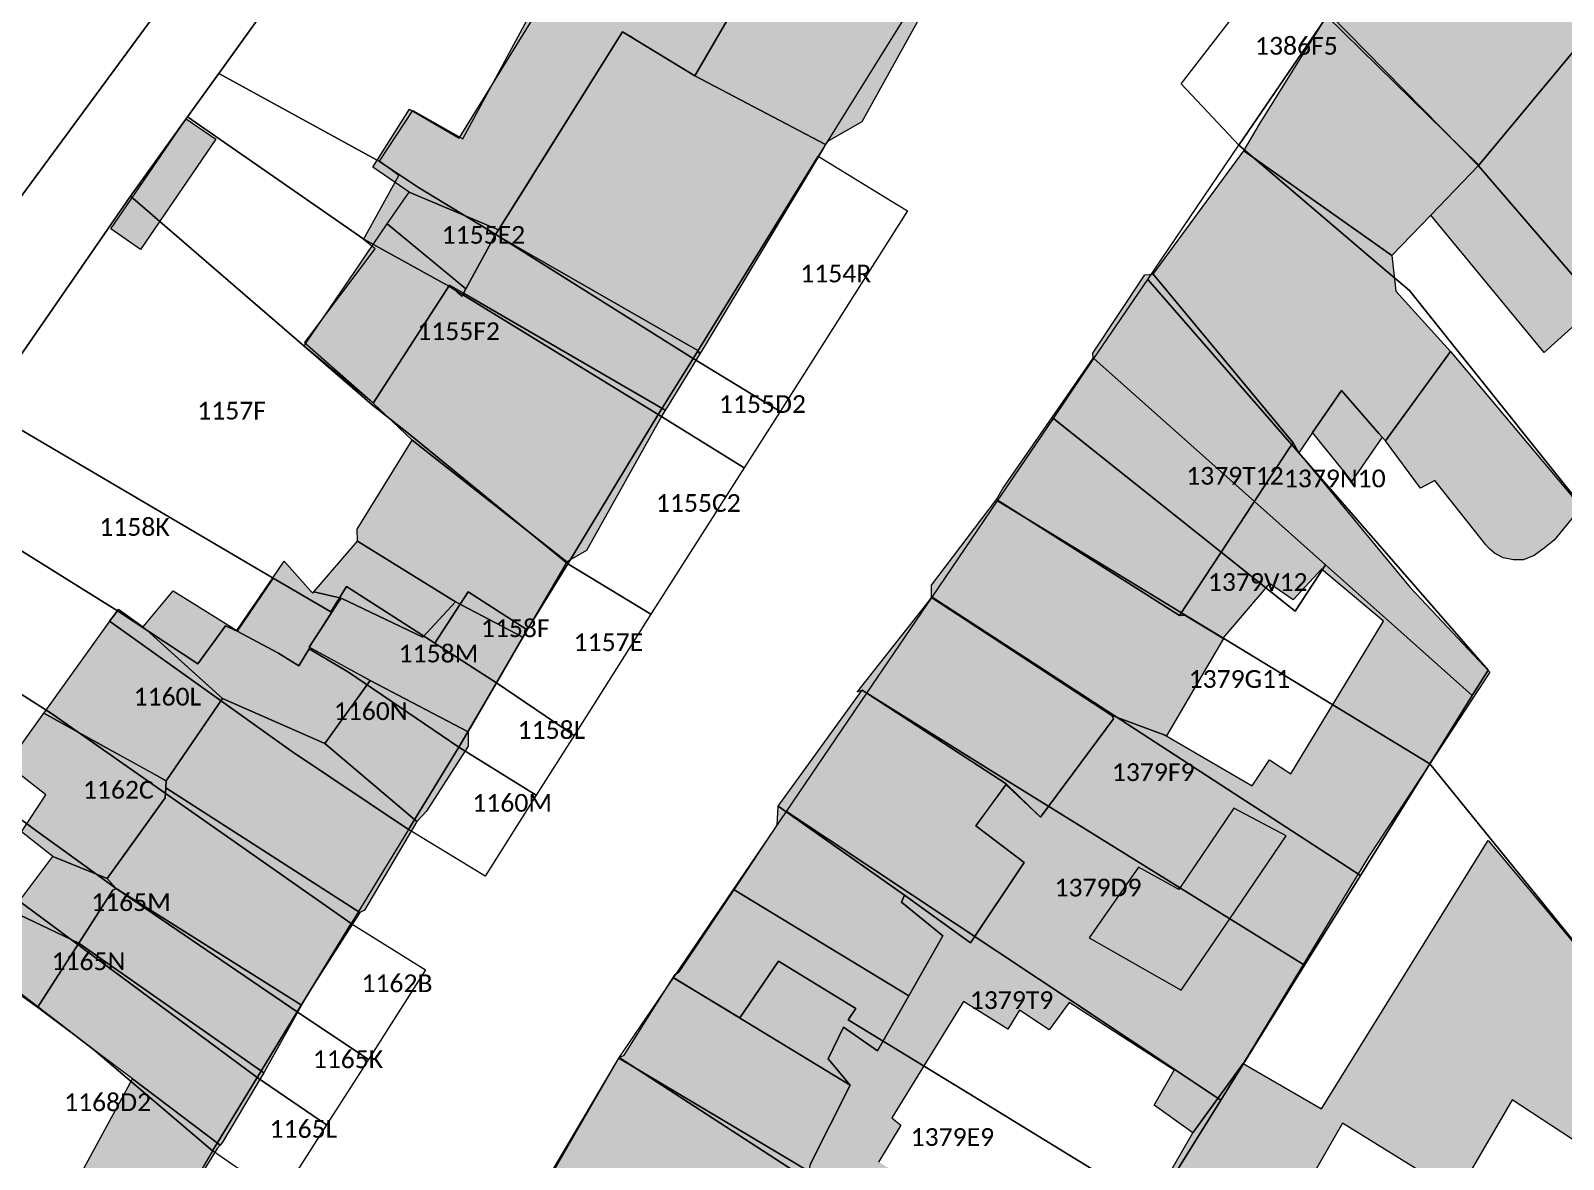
# Model space of a CAD drawing. Header units: metres. Extents: x 113120 to 240396, y 120329 to 242116.
# Drawn here: x 119620.7 to 119689.8, y 121799.9 to 121850.8 of the extents above; entities that cross this region are included whole.
import ezdxf

# ---------------------------------------------------------------- set-up
doc = ezdxf.new("R2010")
doc.units = ezdxf.units.M
doc.header["$LTSCALE"] = 3
for name, color, linetype, lineweight in [('Bpn_CaPa', 78, 'Continuous', 0), ('Bpn_ReBu', 4, 'Continuous', 0), ('Bpt_CaNu', 7, 'Continuous', 0), ('Hachure bâtiment', 11, 'Continuous', 0)]:
    doc.layers.add(name, color=color, linetype=linetype, lineweight=lineweight)
doc.styles.add('Legend', font='')
doc.styles.get('Legend').set_extended_font_data('Calibri')

msp = doc.modelspace()

# ---------------------------------------------------------------- hatches: boundary and pattern name
at = {"layer": 'Hachure bâtiment'}
h = msp.add_hatch(color=256, dxfattribs=at)
h.dxf.hatch_style = 1
h.paths.add_polyline_path([(119655.38, 121856.999), (119655.217, 121856.794), (119655.205, 121856.801), (119653.461, 121857.787), (119652.934, 121858.085), (119650.646, 121859.172), (119649.03, 121860.004), (119648.737, 121860.155), (119648.249, 121860.406), (119648.584, 121861.365), (119650.802, 121864.6), (119650.809, 121864.609), (119651.389, 121865.455), (119651.564, 121865.339), (119651.746, 121865.218), (119652.121, 121864.969), (119653.842, 121867.417), (119652.925, 121867.926), (119650.978, 121869.009), (119651.707, 121870.317), (119653.744, 121869.242), (119654.736, 121868.719), (119654.754, 121868.715), (119655.918, 121868.485), (119659.423, 121867.791), (119658.448, 121866.155), (119657.866, 121865.179), (119657.313, 121864.251), (119656.148, 121862.295), (119656.146, 121862.292), (119656.162, 121862.285), (119658.26, 121861.379), (119658.435, 121860.848), (119658.397, 121860.801), (119656.108, 121857.916)], flags=16)
h.paths.add_polyline_path([(119649.279, 121855.232), (119648.208, 121855.761), (119648.311, 121855.904), (119650.646, 121859.172), (119651.254, 121858.883), (119652.18, 121858.443), (119652.934, 121858.085), (119650.516, 121854.621), (119650.392, 121854.444), (119653.138, 121853.095), (119652.84, 121852.581), (119651.934, 121851.02), (119650.624, 121848.763), (119647.942, 121850.396), (119647.678, 121850.556), (119647.536, 121850.643), (119647.365, 121850.747), (119646.531, 121849.414), (119643.596, 121844.72), (119643.532, 121844.618), (119643.179, 121844.054), (119641.772, 121841.804), (119641.614, 121841.871), (119639.055, 121842.953), (119638.334, 121843.258), (119637.731, 121843.514), (119636.862, 121844.107), (119636.094, 121844.632), (119637.756, 121847.258), (119638.555, 121846.786), (119639.991, 121845.938), (119643.324, 121851.328), (119641.946, 121852.151), (119642.811, 121853.52), (119644.114, 121855.582), (119645.467, 121854.792), (119646.913, 121853.949), (119648.185, 121853.207), (119649.176, 121855.041)], flags=16)
h.paths.add_polyline_path([(119657.984, 121876.213), (119662.822, 121873.492), (119658.448, 121866.155), (119656.146, 121862.292), (119658.26, 121861.379), (119658.435, 121860.848), (119655.38, 121856.999), (119655.217, 121856.794), (119652.934, 121858.085), (119650.392, 121854.444), (119653.138, 121853.095), (119650.624, 121848.763), (119647.365, 121850.747), (119641.772, 121841.804), (119641.631, 121841.598), (119640.301, 121839.147), (119640.193, 121838.949), (119640.111, 121838.798), (119639.552, 121839.314), (119636.107, 121833.986), (119633.02, 121836.718), (119636.203, 121840.951), (119635.67, 121841.368), (119637.27, 121844.268), (119636.403, 121844.901), (119637.903, 121847.201), (119640.153, 121845.918), (119643.153, 121851.451), (119642.353, 121852.001), (119644.72, 121855.451), (119648.203, 121853.018), (119649.47, 121854.951), (119648.453, 121855.718), (119650.57, 121859.068), (119648.42, 121860.218), (119648.549, 121860.437), (119651.353, 121865.201), (119652.42, 121864.601), (119653.77, 121867.051), (119651.27, 121868.701), (119651.87, 121869.868), (119652.201, 121869.666), (119654.57, 121868.218), (119657.87, 121873.651), (119656.453, 121874.668), (119657.704, 121876.371)])
h = msp.add_hatch(color=256, dxfattribs=at)
h.dxf.hatch_style = 1
h.paths.add_polyline_path([(119655.38, 121856.999), (119655.217, 121856.794), (119655.205, 121856.801), (119653.461, 121857.787), (119652.934, 121858.085), (119650.646, 121859.172), (119649.03, 121860.004), (119648.737, 121860.155), (119648.249, 121860.406), (119648.584, 121861.365), (119650.802, 121864.6), (119650.809, 121864.609), (119651.389, 121865.455), (119651.564, 121865.339), (119651.746, 121865.218), (119652.121, 121864.969), (119653.842, 121867.417), (119652.925, 121867.926), (119650.978, 121869.009), (119651.707, 121870.317), (119653.744, 121869.242), (119654.736, 121868.719), (119654.754, 121868.715), (119655.918, 121868.485), (119659.423, 121867.791), (119658.448, 121866.155), (119657.866, 121865.179), (119657.313, 121864.251), (119656.148, 121862.295), (119656.146, 121862.292), (119656.162, 121862.285), (119658.26, 121861.379), (119658.435, 121860.848), (119658.397, 121860.801), (119656.108, 121857.916)], flags=16)
h.paths.add_polyline_path([(119655.217, 121856.794), (119655.38, 121856.999), (119661.53, 121852.768), (119661.421, 121852.571), (119658.168, 121846.688), (119656.619, 121845.794), (119656.522, 121845.662), (119650.624, 121848.763), (119653.138, 121853.095), (119650.392, 121854.444), (119652.934, 121858.085)], flags=17)
h.paths.add_polyline_path([(119649.279, 121855.232), (119648.208, 121855.761), (119648.311, 121855.904), (119650.646, 121859.172), (119651.254, 121858.883), (119652.18, 121858.443), (119652.934, 121858.085), (119650.516, 121854.621), (119650.392, 121854.444), (119653.138, 121853.095), (119652.84, 121852.581), (119651.934, 121851.02), (119650.624, 121848.763), (119647.942, 121850.396), (119647.678, 121850.556), (119647.536, 121850.643), (119647.365, 121850.747), (119646.531, 121849.414), (119643.596, 121844.72), (119643.532, 121844.618), (119643.179, 121844.054), (119641.772, 121841.804), (119641.614, 121841.871), (119639.055, 121842.953), (119638.334, 121843.258), (119637.731, 121843.514), (119636.862, 121844.107), (119636.094, 121844.632), (119637.756, 121847.258), (119638.555, 121846.786), (119639.991, 121845.938), (119643.324, 121851.328), (119641.946, 121852.151), (119642.811, 121853.52), (119644.114, 121855.582), (119645.467, 121854.792), (119646.913, 121853.949), (119648.185, 121853.207), (119649.176, 121855.041)], flags=16)
h = msp.add_hatch(color=256, dxfattribs=at)
h.dxf.hatch_style = 1
h.paths.add_polyline_path([(119641.413, 121864.258), (119645.63, 121862.332), (119643.397, 121857.439), (119639.18, 121859.365)], flags=17)
h.paths.add_polyline_path([(119649.279, 121855.232), (119648.208, 121855.761), (119648.311, 121855.904), (119650.646, 121859.172), (119651.254, 121858.883), (119652.18, 121858.443), (119652.934, 121858.085), (119650.516, 121854.621), (119650.392, 121854.444), (119653.138, 121853.095), (119652.84, 121852.581), (119651.934, 121851.02), (119650.624, 121848.763), (119647.942, 121850.396), (119647.678, 121850.556), (119647.536, 121850.643), (119647.365, 121850.747), (119646.531, 121849.414), (119643.596, 121844.72), (119643.532, 121844.618), (119643.179, 121844.054), (119641.772, 121841.804), (119641.614, 121841.871), (119639.055, 121842.953), (119638.334, 121843.258), (119637.731, 121843.514), (119636.862, 121844.107), (119636.094, 121844.632), (119637.756, 121847.258), (119638.555, 121846.786), (119639.991, 121845.938), (119643.324, 121851.328), (119641.946, 121852.151), (119642.811, 121853.52), (119644.114, 121855.582), (119645.467, 121854.792), (119646.913, 121853.949), (119648.185, 121853.207), (119649.176, 121855.041)], flags=16)
h = msp.add_hatch(color=256, dxfattribs=at)
h.dxf.hatch_style = 1
h.paths.add_polyline_path([(119711.953, 121861.018), (119710.02, 121859.468), (119717.27, 121850.851), (119712.014, 121846.815), (119708.003, 121851.818), (119706.703, 121850.451), (119701.053, 121856.618), (119699.67, 121854.851), (119704.553, 121848.701), (119704.383, 121848.555), (119698.647, 121843.639), (119694.67, 121848.068), (119690.903, 121843.618), (119692.82, 121841.418), (119690.87, 121839.651), (119691.563, 121838.632), (119688.953, 121836.268), (119683.838, 121842.476), (119686.001, 121844.722), (119692.018, 121851.965), (119692.069, 121852.432), (119696.827, 121857.613), (119697.015, 121857.817), (119700.197, 121862.006), (119700.392, 121862.262), (119701.218, 121863.079), (119703.32, 121860.751), (119701.57, 121859.368), (119704.62, 121855.618), (119708.803, 121858.568), (119707.17, 121860.601), (119710.203, 121863.118)])
h = msp.add_hatch(color=256, dxfattribs=at)
h.dxf.hatch_style = 1
h.paths.add_polyline_path([(119649.279, 121855.232), (119648.208, 121855.761), (119648.311, 121855.904), (119650.646, 121859.172), (119651.254, 121858.883), (119652.18, 121858.443), (119652.934, 121858.085), (119650.516, 121854.621), (119650.392, 121854.444), (119653.138, 121853.095), (119652.84, 121852.581), (119651.934, 121851.02), (119650.624, 121848.763), (119647.942, 121850.396), (119647.678, 121850.556), (119647.536, 121850.643), (119647.365, 121850.747), (119646.531, 121849.414), (119643.596, 121844.72), (119643.532, 121844.618), (119643.179, 121844.054), (119641.772, 121841.804), (119641.614, 121841.871), (119639.055, 121842.953), (119638.334, 121843.258), (119637.731, 121843.514), (119636.862, 121844.107), (119636.094, 121844.632), (119637.756, 121847.258), (119638.555, 121846.786), (119639.991, 121845.938), (119643.324, 121851.328), (119641.946, 121852.151), (119642.811, 121853.52), (119644.114, 121855.582), (119645.467, 121854.792), (119646.913, 121853.949), (119648.185, 121853.207), (119649.176, 121855.041)], flags=16)
h.paths.add_polyline_path([(119639.742, 121839.608), (119640.301, 121839.147), (119640.193, 121838.949), (119639.552, 121839.314), (119638.805, 121838.159), (119637.441, 121836.049), (119636.107, 121833.986), (119632.994, 121836.563), (119633.153, 121836.796), (119635.486, 121840.22), (119636.749, 121842.074)])
h = msp.add_hatch(color=256, dxfattribs=at)
h.dxf.hatch_style = 1
h.paths.add_polyline_path([(119649.279, 121855.232), (119648.208, 121855.761), (119648.311, 121855.904), (119650.646, 121859.172), (119651.254, 121858.883), (119652.18, 121858.443), (119652.934, 121858.085), (119650.516, 121854.621), (119650.392, 121854.444), (119653.138, 121853.095), (119652.84, 121852.581), (119651.934, 121851.02), (119650.624, 121848.763), (119647.942, 121850.396), (119647.678, 121850.556), (119647.536, 121850.643), (119647.365, 121850.747), (119646.531, 121849.414), (119643.596, 121844.72), (119643.532, 121844.618), (119643.179, 121844.054), (119641.772, 121841.804), (119641.614, 121841.871), (119639.055, 121842.953), (119638.334, 121843.258), (119637.731, 121843.514), (119636.862, 121844.107), (119636.094, 121844.632), (119637.756, 121847.258), (119638.555, 121846.786), (119639.991, 121845.938), (119643.324, 121851.328), (119641.946, 121852.151), (119642.811, 121853.52), (119644.114, 121855.582), (119645.467, 121854.792), (119646.913, 121853.949), (119648.185, 121853.207), (119649.176, 121855.041)], flags=16)
h.paths.add_polyline_path([(119650.624, 121848.763), (119656.522, 121845.662), (119656.426, 121845.501), (119651.006, 121836.451), (119650.852, 121836.215), (119650.76, 121836.372), (119641.631, 121841.598), (119641.772, 121841.804), (119647.365, 121850.747)], flags=17)
h = msp.add_hatch(color=256, dxfattribs=at)
h.dxf.hatch_style = 1
h.paths.add_polyline_path([(119649.279, 121855.232), (119648.208, 121855.761), (119648.311, 121855.904), (119650.646, 121859.172), (119651.254, 121858.883), (119652.18, 121858.443), (119652.934, 121858.085), (119650.516, 121854.621), (119650.392, 121854.444), (119653.138, 121853.095), (119652.84, 121852.581), (119651.934, 121851.02), (119650.624, 121848.763), (119647.942, 121850.396), (119647.678, 121850.556), (119647.536, 121850.643), (119647.365, 121850.747), (119646.531, 121849.414), (119643.596, 121844.72), (119643.532, 121844.618), (119643.179, 121844.054), (119641.772, 121841.804), (119641.614, 121841.871), (119639.055, 121842.953), (119638.334, 121843.258), (119637.731, 121843.514), (119636.862, 121844.107), (119636.094, 121844.632), (119637.756, 121847.258), (119638.555, 121846.786), (119639.991, 121845.938), (119643.324, 121851.328), (119641.946, 121852.151), (119642.811, 121853.52), (119644.114, 121855.582), (119645.467, 121854.792), (119646.913, 121853.949), (119648.185, 121853.207), (119649.176, 121855.041)], flags=16)
h.paths.add_polyline_path([(119641.772, 121841.804), (119641.631, 121841.598), (119640.301, 121839.147), (119636.75, 121842.074), (119637.731, 121843.514)], flags=17)
h = msp.add_hatch(color=256, dxfattribs=at)
h.dxf.hatch_style = 1
h.paths.add_polyline_path([(119692.069, 121852.432), (119692.018, 121851.965), (119686.001, 121844.722), (119679.139, 121851.446), (119685.387, 121858.544), (119685.772, 121858.566)])
h = msp.add_hatch(color=256, dxfattribs=at)
h.dxf.hatch_style = 1
h.paths.add_polyline_path([(119686.001, 121844.722), (119683.838, 121842.476), (119682.08, 121840.65), (119675.402, 121845.373), (119676.105, 121846.571), (119679.139, 121851.446)])
h = msp.add_hatch(color=256, dxfattribs=at)
h.dxf.hatch_style = 1
h.paths.add_polyline_path([(119629.02, 121845.901), (119625.62, 121840.918), (119624.27, 121841.851), (119627.67, 121846.818)])
h = msp.add_hatch(color=256, dxfattribs=at)
h.dxf.hatch_style = 1
h.paths.add_polyline_path([(119684.722, 121836.317), (119681.787, 121832.287), (119681.785, 121832.284), (119681.641, 121832.45), (119681.493, 121832.62), (119679.801, 121834.567), (119678.499, 121832.662), (119677.876, 121831.751), (119677.618, 121832.2), (119671.315, 121839.803), (119675.402, 121845.373), (119682.08, 121840.65), (119682.25, 121839.036)])
h = msp.add_hatch(color=256, dxfattribs=at)
h.dxf.hatch_style = 1
h.paths.add_polyline_path([(119650.76, 121836.372), (119650.852, 121836.215), (119649.378, 121833.816), (119649.29, 121833.669), (119640.193, 121838.949), (119640.301, 121839.147), (119641.631, 121841.598)])
h = msp.add_hatch(color=256, dxfattribs=at)
h.dxf.hatch_style = 1
h.paths.add_polyline_path([(119677.618, 121832.2), (119677.436, 121831.922), (119674.377, 121827.264), (119666.75, 121833.347), (119668.596, 121836.013), (119668.582, 121836.245), (119670.93, 121839.781), (119671.315, 121839.803)])
h = msp.add_hatch(color=256, dxfattribs=at)
h.dxf.hatch_style = 1
h.paths.add_polyline_path([(119640.111, 121838.798), (119640.193, 121838.949), (119649.29, 121833.669), (119649.19, 121833.491), (119645.732, 121827.34), (119644.847, 121826.837), (119637.876, 121832.324), (119636.107, 121833.986), (119639.552, 121839.314)])
h = msp.add_hatch(color=256, dxfattribs=at)
h.dxf.hatch_style = 1
h.paths.add_polyline_path([(119681.787, 121832.287), (119684.722, 121836.317), (119690.62, 121829.301), (119689.403, 121827.801), (119688.953, 121827.451), (119688.503, 121827.118), (119688.02, 121826.918), (119687.57, 121826.918), (119687.103, 121827.018), (119686.703, 121827.218), (119686.503, 121827.401), (119686.32, 121827.601), (119686.153, 121827.801), (119684.02, 121830.501), (119683.37, 121830.151)])
h = msp.add_hatch(color=256, dxfattribs=at)
h.dxf.hatch_style = 1
h.paths.add_polyline_path([(119681.493, 121832.62), (119681.641, 121832.45), (119680.27, 121830.468), (119678.499, 121832.662), (119679.801, 121834.567)])
h = msp.add_hatch(color=256, dxfattribs=at)
h.dxf.hatch_style = 1
h.paths.add_polyline_path([(119674.377, 121827.264), (119672.501, 121824.408), (119664.237, 121829.645), (119664.527, 121830.137), (119666.75, 121833.347)])
h = msp.add_hatch(color=256, dxfattribs=at)
h.dxf.hatch_style = 1
h.paths.add_polyline_path([(119644.847, 121826.837), (119644.759, 121826.685), (119642.869, 121823.424), (119639.828, 121825.023), (119635.41, 121827.764), (119635.388, 121828.301), (119637.876, 121832.324)])
h = msp.add_hatch(color=256, dxfattribs=at)
h.dxf.hatch_style = 1
h.paths.add_polyline_path([(119672.393, 121812.093), (119670.653, 121813.051), (119668.42, 121809.868), (119672.57, 121807.501), (119674.76, 121810.725), (119677.303, 121814.468), (119674.953, 121815.718), (119672.47, 121812.051)], flags=16)
h.paths.add_polyline_path([(119677.876, 121831.751), (119682.903, 121825.668), (119686.503, 121821.851), (119683.784, 121817.719), (119681.02, 121813.518), (119675.37, 121804.201), (119673.103, 121801.068), (119671.353, 121802.318), (119672.253, 121803.901), (119667.52, 121806.951), (119666.62, 121805.718), (119665.27, 121806.601), (119664.753, 121805.751), (119662.753, 121807.001), (119659.52, 121801.751), (119659.92, 121801.418), (119658.92, 121799.751), (119660.553, 121798.801), (119659.57, 121797.068), (119660.82, 121796.268), (119657.47, 121790.201), (119652.406, 121793.417), (119655.654, 121798.782), (119655.692, 121798.96), (119655.738, 121799.18), (119655.836, 121799.643), (119657.641, 121803.225), (119656.647, 121804.405), (119657.337, 121805.837), (119658.866, 121804.764), (119660.277, 121807.249), (119661.814, 121809.958), (119659.952, 121811.475), (119660.088, 121811.792), (119663.068, 121809.643), (119665.488, 121813.261), (119663.309, 121814.914), (119664.671, 121816.77), (119666.221, 121815.313), (119669.521, 121819.754), (119669.436, 121819.903), (119671.64, 121819.085), (119671.852, 121819.005), (119675.77, 121816.718), (119676.553, 121817.901), (119677.52, 121817.268), (119679.473, 121820.482), (119681.703, 121824.151), (119678.903, 121826.501), (119677.62, 121825.118), (119676.553, 121825.851), (119674.456, 121823.383), (119672.732, 121824.421), (119672.501, 121824.408), (119674.377, 121827.264), (119677.436, 121831.922), (119677.618, 121832.2)])
h = msp.add_hatch(color=256, dxfattribs=at)
h.dxf.hatch_style = 1
h.paths.add_polyline_path([(119672.501, 121824.408), (119672.732, 121824.421), (119674.456, 121823.383), (119674.477, 121823.371), (119671.906, 121818.985), (119671.852, 121819.005), (119671.64, 121819.085), (119669.436, 121819.903), (119661.312, 121825.215), (119661.3, 121825.778), (119664.237, 121829.645)], flags=17)
h = msp.add_hatch(color=256, dxfattribs=at)
h.dxf.hatch_style = 1
h.paths.add_polyline_path([(119634.669, 121825.196), (119633.435, 121825.475), (119635.41, 121827.764), (119639.828, 121825.023), (119638.355, 121823.424)])
h = msp.add_hatch(color=256, dxfattribs=at)
h.dxf.hatch_style = 1
h.paths.add_polyline_path([(119632.097, 121826.857), (119633.303, 121825.505), (119633.384, 121825.415), (119633.435, 121825.475), (119634.669, 121825.196), (119634.525, 121824.976), (119633.729, 121823.76), (119633.221, 121822.984), (119634.508, 121822.282), (119635.974, 121821.482), (119635.373, 121820.641), (119635.303, 121820.543), (119635.232, 121820.443), (119634.886, 121819.958), (119633.937, 121818.63), (119631.171, 121819.852), (119629.317, 121820.671), (119628.417, 121821.482), (119625.742, 121823.893), (119627.09, 121825.528), (119628.763, 121824.483), (119629.96, 121823.735), (119630.472, 121824.484), (119631.557, 121826.068)])
h = msp.add_hatch(color=256, dxfattribs=at)
h.dxf.hatch_style = 1
h.paths.add_polyline_path([(119624.615, 121824.693), (119624.618, 121824.691), (119625.742, 121823.893), (119629.317, 121820.671), (119626.777, 121816.953), (119621.254, 121820), (119621.265, 121820.015)])
h = msp.add_hatch(color=256, dxfattribs=at)
h.dxf.hatch_style = 1
h.paths.add_polyline_path([(119638.355, 121823.424), (119639.828, 121825.023), (119642.869, 121823.424), (119640.49, 121819.32), (119640.396, 121819.157), (119635.974, 121821.482), (119633.221, 121822.984), (119634.525, 121824.976), (119634.669, 121825.196)])
h = msp.add_hatch(color=256, dxfattribs=at)
h.dxf.hatch_style = 1
h.paths.add_polyline_path([(119669.436, 121819.903), (119669.521, 121819.754), (119666.221, 121815.313), (119664.669, 121816.809), (119658.171, 121821.037), (119657.945, 121820.947), (119661.201, 121825.073), (119661.312, 121825.215)], flags=17)
h.paths.add_polyline_path([(119672.393, 121812.093), (119670.653, 121813.051), (119668.42, 121809.868), (119672.57, 121807.501), (119674.76, 121810.725), (119677.303, 121814.468), (119674.953, 121815.718), (119672.47, 121812.051)], flags=16)
h = msp.add_hatch(color=256, dxfattribs=at)
h.dxf.hatch_style = 1
h.paths.add_polyline_path([(119640.396, 121819.157), (119640.402, 121818.51), (119638.522, 121815.588), (119638.08, 121815.108), (119633.937, 121818.63), (119635.974, 121821.482)])
h = msp.add_hatch(color=256, dxfattribs=at)
h.dxf.hatch_style = 1
h.paths.add_polyline_path([(119633.937, 121818.63), (119638.08, 121815.108), (119635.724, 121811.121), (119635.518, 121811.004), (119626.759, 121816.637), (119626.777, 121816.953), (119629.317, 121820.671)])
h = msp.add_hatch(color=256, dxfattribs=at)
h.dxf.hatch_style = 1
h.paths.add_polyline_path([(119664.669, 121816.809), (119663.309, 121814.914), (119665.488, 121813.261), (119663.068, 121809.643), (119660.088, 121811.792), (119654.385, 121815.808), (119658.171, 121821.037)], flags=17)
h = msp.add_hatch(color=256, dxfattribs=at)
h.dxf.hatch_style = 1
h.paths.add_polyline_path([(119626.777, 121816.953), (119626.759, 121816.637), (119626.732, 121816.182), (119625.018, 121813.798), (119624.854, 121813.569), (119624.112, 121812.538), (119621.662, 121813.543), (119620.238, 121814.642), (119621.342, 121816.323), (119619.599, 121817.689), (119621.254, 121820), (119623.091, 121818.986), (119626.406, 121817.158)])
h = msp.add_hatch(color=256, dxfattribs=at)
h.dxf.hatch_style = 1
h.paths.add_polyline_path([(119635.518, 121811.004), (119633.096, 121807.215), (119632.878, 121806.825), (119624.515, 121812.093), (119624.112, 121812.538), (119626.732, 121816.182), (119626.759, 121816.637)])
h = msp.add_hatch(color=256, dxfattribs=at)
h.dxf.hatch_style = 1
h.paths.add_polyline_path([(119660.088, 121811.792), (119659.952, 121811.475), (119661.814, 121809.958), (119660.277, 121807.249), (119652.396, 121812.029), (119654.347, 121814.943), (119654.385, 121815.808)])
h = msp.add_hatch(color=256, dxfattribs=at)
h.dxf.hatch_style = 1
h.paths.add_polyline_path([(119695.72, 121803.001), (119693.053, 121798.918), (119692.872, 121799.037), (119687.503, 121802.551), (119685.02, 121798.301), (119679.853, 121801.501), (119672.27, 121788.318), (119670.65, 121789.213), (119667.32, 121791.051), (119667.324, 121791.057), (119673.103, 121801.068), (119675.37, 121804.201), (119678.903, 121802.151), (119686.4, 121814.219), (119686.42, 121814.251), (119691.153, 121808.601), (119695.532, 121803.231)])
h.paths.add_polyline_path([(119672.393, 121812.093), (119670.653, 121813.051), (119668.42, 121809.868), (119672.57, 121807.501), (119674.76, 121810.725), (119677.303, 121814.468), (119674.953, 121815.718), (119672.47, 121812.051)], flags=16)
h = msp.add_hatch(color=256, dxfattribs=at)
h.dxf.hatch_style = 1
h.paths.add_polyline_path([(119624.112, 121812.538), (119624.458, 121812.155), (119624.515, 121812.093), (119624.365, 121812.01), (119622.837, 121809.631), (119619.811, 121811.065), (119621.662, 121813.543)])
h = msp.add_hatch(color=256, dxfattribs=at)
h.dxf.hatch_style = 1
h.paths.add_polyline_path([(119632.878, 121806.825), (119631.265, 121803.935), (119631.177, 121803.778), (119622.837, 121809.631), (119624.365, 121812.01), (119624.515, 121812.093)])
h = msp.add_hatch(color=256, dxfattribs=at)
h.dxf.hatch_style = 1
h.paths.add_polyline_path([(119620.967, 121806.719), (119616.964, 121809.579), (119618.656, 121811.886), (119619.811, 121811.065), (119622.837, 121809.631), (119621.781, 121807.986)])
h = msp.add_hatch(color=256, dxfattribs=at)
h.dxf.hatch_style = 1
h.paths.add_polyline_path([(119660.277, 121807.249), (119658.866, 121804.764), (119657.337, 121805.837), (119656.647, 121804.405), (119657.641, 121803.225), (119649.643, 121808.076), (119649.747, 121808.211), (119649.934, 121808.351), (119652.396, 121812.029)])
h = msp.add_hatch(color=256, dxfattribs=at)
h.dxf.hatch_style = 1
h.paths.add_polyline_path([(119631.177, 121803.778), (119631.062, 121803.584), (119629.316, 121800.642), (119629.206, 121800.508), (119625.25, 121803.511), (119620.967, 121806.719), (119622.837, 121809.631)])
h = msp.add_hatch(color=256, dxfattribs=at)
h.dxf.hatch_style = 1
h.paths.add_polyline_path([(119657.641, 121803.225), (119655.836, 121799.643), (119655.738, 121799.18), (119655.692, 121798.96), (119647.211, 121804.472), (119647.445, 121804.575), (119649.543, 121807.917), (119649.643, 121808.076)])
h = msp.add_hatch(color=256, dxfattribs=at)
h.dxf.hatch_style = 1
h.paths.add_polyline_path([(119655.692, 121798.96), (119655.654, 121798.782), (119652.406, 121793.417), (119643.775, 121798.489), (119647.211, 121804.472)])
h = msp.add_hatch(color=256, dxfattribs=at)
h.dxf.hatch_style = 1
h.paths.add_polyline_path([(119629.206, 121800.508), (119629.07, 121800.361), (119626.402, 121796.022), (119626.25, 121795.856), (119622.319, 121798.085), (119622.39, 121798.242), (119625.25, 121803.511)])

# ---------------------------------------------------------------- linework, layer by layer
at = {"layer": 'Bpn_CaPa'}
for points in [[(119627.936, 121853.8), (119622.053, 121857.733), (119628.019, 121866.851), (119630.07, 121869.917), (119632.545, 121874.028), (119635.773, 121872.217), (119639.353, 121870.208), (119641.805, 121868.832), (119643.446, 121871.546), (119645.426, 121870.582), (119641.403, 121864), (119652.749, 121857.835), (119652.934, 121858.084), (119655.217, 121856.793), (119661.117, 121853.051), (119656.522, 121845.661), (119656.196, 121845.132), (119650.548, 121836.002), (119641.649, 121841.605), (119638.161, 121843.726), (119636.402, 121844.898), (119629.148, 121848.868), (119631.153, 121851.65), (119627.936, 121853.8)], [(119679.234, 121851.576), (119685.067, 121858.447), (119685.412, 121858.119), (119691.575, 121851.431), (119700.604, 121840.697), (119693.892, 121835.508), (119692.849, 121836.721), (119690.553, 121839.392), (119685.983, 121844.702), (119679.234, 121851.576)], [(119627.936, 121853.8), (119605.042, 121822.695), (119603.239, 121819.832), (119594.598, 121808.409), (119587.377, 121812.586), (119596.449, 121825.277), (119601.296, 121831.663), (119611.34, 121846.328), (119612.97, 121845.167), (119622.053, 121857.733), (119627.936, 121853.8)], [(119603.61, 121801.526), (119593.778, 121807.324), (119594.598, 121808.409), (119603.239, 121819.832), (119605.042, 121822.695), (119627.936, 121853.8), (119631.153, 121851.65), (119629.148, 121848.868), (119627.739, 121846.915), (119625.158, 121843.329), (119618.543, 121833.765), (119615.667, 121830.164), (119612.537, 121825.742), (119610.096, 121822.407), (119615.603, 121818.567), (119613.89, 121816.892), (119613.53, 121816.541), (119611.236, 121814.3), (119610.559, 121813.166), (119610.409, 121812.915), (119604.227, 121802.56), (119603.61, 121801.526)], [(119679.234, 121851.576), (119675.17, 121845.624), (119672.573, 121848.4), (119676.905, 121854.001), (119679.234, 121851.576)], [(119695.453, 121833.694), (119696.199, 121832.827), (119707.103, 121820.15), (119703.603, 121817.35), (119701.551, 121815.709), (119690.653, 121829.34), (119684.891, 121836.548), (119682.877, 121839.066), (119681.619, 121840.127), (119675.17, 121845.624), (119679.234, 121851.576), (119685.983, 121844.702), (119690.553, 121839.392), (119692.849, 121836.721), (119693.892, 121835.508), (119695.453, 121833.694)], [(119650.548, 121836.002), (119648.966, 121833.477), (119639.525, 121839.271), (119635.686, 121841.383), (119627.739, 121846.915), (119629.148, 121848.868), (119636.402, 121844.898), (119638.161, 121843.726), (119641.649, 121841.605), (119650.548, 121836.002)], [(119627.739, 121846.915), (119635.686, 121841.383), (119639.525, 121839.271), (119648.966, 121833.477), (119644.892, 121826.739), (119637.776, 121832.564), (119636.062, 121833.92), (119625.158, 121843.329), (119627.739, 121846.915)], [(119707.103, 121820.15), (119710.219, 121816.434), (119706.273, 121813.509), (119697.42, 121806.95), (119695.536, 121803.233), (119686.498, 121814.375), (119683.786, 121817.717), (119685.7, 121820.796), (119686.417, 121821.949), (119682.852, 121826.04), (119679.625, 121829.744), (119677.876, 121831.75), (119677.561, 121832.112), (119671.061, 121839.571), (119675.17, 121845.624), (119681.619, 121840.127), (119682.877, 121839.066), (119684.891, 121836.548), (119690.653, 121829.34), (119701.551, 121815.709), (119703.603, 121817.35), (119707.103, 121820.15)], [(119656.196, 121845.132), (119659.458, 121843.129), (119660.218, 121842.663), (119654.471, 121833.609), (119650.548, 121836.002), (119656.196, 121845.132)], [(119643.068, 121823.765), (119640.395, 121825.482), (119638.901, 121823.155), (119634.908, 121825.714), (119634.208, 121824.567), (119631.593, 121826.094), (119618.543, 121833.765), (119625.158, 121843.329), (119636.062, 121833.92), (119637.776, 121832.564), (119644.892, 121826.739), (119643.068, 121823.765)], [(119679.082, 121826.693), (119675.878, 121829.548), (119668.637, 121836), (119671.061, 121839.571), (119677.561, 121832.112), (119677.876, 121831.75), (119679.625, 121829.744), (119682.852, 121826.04), (119686.417, 121821.949), (119685.7, 121820.796), (119681.785, 121824.284), (119679.082, 121826.693)], [(119654.471, 121833.609), (119652.856, 121831.076), (119648.966, 121833.477), (119650.548, 121836.002), (119654.471, 121833.609)], [(119666.805, 121833.302), (119668.637, 121836), (119675.878, 121829.548), (119679.082, 121826.693), (119677.711, 121824.605), (119674.377, 121827.263), (119666.805, 121833.302)], [(119615.667, 121830.164), (119618.543, 121833.765), (119631.593, 121826.094), (119629.981, 121823.699), (119629.446, 121823.938), (119628.204, 121822.223), (119624.571, 121824.621), (119615.667, 121830.164)], [(119652.856, 121831.076), (119648.643, 121824.465), (119644.892, 121826.739), (119648.966, 121833.477), (119652.856, 121831.076)], [(119666.805, 121833.302), (119674.377, 121827.263), (119677.711, 121824.605), (119679.082, 121826.693), (119681.785, 121824.284), (119685.7, 121820.796), (119683.786, 121817.717), (119679.411, 121820.379), (119674.496, 121823.369), (119672.583, 121824.532), (119664.283, 121829.587), (119666.805, 121833.302)], [(119612.537, 121825.742), (119615.667, 121830.164), (119624.571, 121824.621), (119624.22, 121824.157), (119632.422, 121818.29), (119637.706, 121814.749), (119635.119, 121810.51), (119621.591, 121819.991), (119621.435, 121820.087), (119612.537, 121825.742)], [(119664.283, 121829.587), (119672.583, 121824.532), (119674.496, 121823.369), (119679.411, 121820.379), (119683.786, 121817.717), (119680.657, 121812.684), (119676.411, 121815.442), (119675.269, 121816.183), (119671.697, 121818.504), (119661.331, 121825.238), (119664.283, 121829.587)], [(119641.675, 121821.368), (119643.068, 121823.765), (119644.892, 121826.739), (119648.643, 121824.465), (119645.178, 121819), (119641.675, 121821.368)], [(119641.675, 121821.368), (119639.982, 121818.475), (119634.995, 121821.854), (119633.23, 121822.901), (119632.761, 121822.133), (119631.804, 121822.718), (119629.981, 121823.699), (119631.593, 121826.094), (119634.208, 121824.567), (119634.908, 121825.714), (119638.901, 121823.155), (119641.675, 121821.368)], [(119612.537, 121825.742), (119621.435, 121820.087), (119621.591, 121819.991), (119635.119, 121810.51), (119632.689, 121806.532), (119624.515, 121812.092), (119622.129, 121813.821), (119621.044, 121814.608), (119615.603, 121818.567), (119610.096, 121822.407), (119612.537, 121825.742)], [(119641.675, 121821.368), (119638.901, 121823.155), (119640.395, 121825.482), (119643.068, 121823.765), (119641.675, 121821.368)], [(119678.134, 121808.627), (119669.558, 121813.956), (119664.784, 121816.922), (119658.385, 121820.899), (119661.331, 121825.238), (119671.697, 121818.504), (119675.269, 121816.183), (119676.411, 121815.442), (119680.657, 121812.684), (119678.134, 121808.627)], [(119629.981, 121823.699), (119631.804, 121822.718), (119632.761, 121822.133), (119633.23, 121822.901), (119634.995, 121821.854), (119639.982, 121818.475), (119637.706, 121814.749), (119632.422, 121818.29), (119624.22, 121824.157), (119624.571, 121824.621), (119628.204, 121822.223), (119629.446, 121823.938), (119629.981, 121823.699)], [(119641.675, 121821.368), (119645.178, 121819), (119643.468, 121816.298), (119639.982, 121818.475), (119641.675, 121821.368)], [(119678.134, 121808.627), (119676.824, 121806.519), (119674.354, 121802.547), (119666.131, 121808.016), (119654.769, 121815.573), (119658.385, 121820.899), (119664.784, 121816.922), (119669.558, 121813.956), (119678.134, 121808.627)], [(119615.603, 121818.567), (119621.044, 121814.608), (119622.129, 121813.821), (119624.515, 121812.092), (119632.689, 121806.532), (119630.883, 121803.568), (119620.347, 121811.367), (119613.53, 121816.541), (119613.89, 121816.892), (119615.603, 121818.567)], [(119639.982, 121818.475), (119643.468, 121816.298), (119641.16, 121812.649), (119637.706, 121814.749), (119639.982, 121818.475)], [(119611.236, 121814.3), (119613.53, 121816.541), (119620.347, 121811.367), (119630.883, 121803.568), (119628.87, 121800.257), (119623.489, 121804.827), (119619.021, 121808.236), (119617.12, 121809.95), (119613.561, 121812.582), (119611.236, 121814.3)], [(119671.353, 121797.719), (119662.984, 121802.841), (119657.55, 121806.166), (119657.894, 121806.673), (119654.397, 121808.813), (119652.653, 121806.25), (119649.66, 121808.065), (119654.769, 121815.573), (119666.131, 121808.016), (119674.354, 121802.547), (119671.353, 121797.719)], [(119635.119, 121810.51), (119638.476, 121808.428), (119635.898, 121804.382), (119632.689, 121806.532), (119635.119, 121810.51)], [(119649.66, 121808.065), (119652.653, 121806.25), (119654.397, 121808.813), (119657.894, 121806.673), (119657.55, 121806.166), (119662.984, 121802.841), (119671.353, 121797.719), (119668.731, 121793.503), (119667.875, 121792.127), (119658.841, 121797.508), (119655.782, 121799.33), (119647.196, 121804.444), (119649.66, 121808.065)], [(119626.29, 121795.841), (119624.893, 121796.616), (119622.312, 121798.071), (119619.803, 121799.443), (119620.06, 121800.683), (119616.248, 121802.75), (119619.021, 121808.236), (119623.489, 121804.827), (119628.87, 121800.257), (119626.29, 121795.841)], [(119634.011, 121801.426), (119630.883, 121803.568), (119632.689, 121806.532), (119635.898, 121804.382), (119634.011, 121801.426)], [(119663.873, 121786.285), (119661.138, 121787.946), (119652.331, 121793.292), (119643.701, 121798.532), (119647.196, 121804.444), (119655.782, 121799.33), (119658.841, 121797.508), (119667.875, 121792.127), (119667.241, 121791.107), (119663.873, 121786.285)], [(119634.011, 121801.426), (119631.92, 121798.151), (119628.87, 121800.257), (119630.883, 121803.568), (119634.011, 121801.426)]]:
    msp.add_lwpolyline(points, close=True, dxfattribs=at)
msp.add_lwpolyline([(119671.353, 121797.719), (119674.354, 121802.547), (119676.824, 121806.519), (119678.134, 121808.627), (119680.657, 121812.684), (119683.786, 121817.717), (119686.498, 121814.375), (119695.536, 121803.233)], dxfattribs=at)
at = {"layer": 'Bpn_ReBu'}
for points in [[(119692.069, 121852.432), (119692.018, 121851.965), (119686.001, 121844.722), (119679.139, 121851.446), (119685.387, 121858.544), (119685.772, 121858.566), (119692.069, 121852.432)], [(119655.217, 121856.794), (119655.38, 121856.999), (119661.53, 121852.768), (119661.421, 121852.571), (119658.168, 121846.688), (119656.619, 121845.794), (119656.522, 121845.662), (119650.624, 121848.763), (119653.138, 121853.095), (119650.392, 121854.444), (119652.934, 121858.085), (119655.217, 121856.794)], [(119686.001, 121844.722), (119683.838, 121842.476), (119682.08, 121840.65), (119675.402, 121845.373), (119676.105, 121846.571), (119679.139, 121851.446), (119686.001, 121844.722)], [(119650.624, 121848.763), (119656.522, 121845.662), (119656.426, 121845.501), (119651.006, 121836.451), (119650.852, 121836.215), (119650.76, 121836.372), (119641.631, 121841.598), (119641.772, 121841.804), (119647.365, 121850.747), (119650.624, 121848.763)], [(119629.02, 121845.901), (119625.62, 121840.918), (119624.27, 121841.851), (119627.67, 121846.818), (119629.02, 121845.901)], [(119684.722, 121836.317), (119681.787, 121832.287), (119681.785, 121832.284), (119681.641, 121832.45), (119681.493, 121832.62), (119679.801, 121834.567), (119678.499, 121832.662), (119677.876, 121831.751), (119677.618, 121832.2), (119671.315, 121839.803), (119675.402, 121845.373), (119682.08, 121840.65), (119682.25, 121839.036), (119684.722, 121836.317)], [(119641.772, 121841.804), (119641.631, 121841.598), (119640.301, 121839.147), (119636.75, 121842.074), (119637.731, 121843.514), (119641.772, 121841.804)], [(119639.742, 121839.608), (119640.301, 121839.147), (119640.193, 121838.949), (119639.552, 121839.314), (119638.805, 121838.159), (119637.441, 121836.049), (119636.107, 121833.986), (119632.994, 121836.563), (119633.153, 121836.796), (119635.486, 121840.22), (119636.749, 121842.074), (119639.742, 121839.608)], [(119650.76, 121836.372), (119650.852, 121836.215), (119649.378, 121833.816), (119649.29, 121833.669), (119640.193, 121838.949), (119640.301, 121839.147), (119641.631, 121841.598), (119650.76, 121836.372)], [(119677.618, 121832.2), (119677.436, 121831.922), (119674.377, 121827.264), (119666.75, 121833.347), (119668.596, 121836.013), (119668.582, 121836.245), (119670.93, 121839.781), (119671.315, 121839.803), (119677.618, 121832.2)], [(119640.111, 121838.798), (119640.193, 121838.949), (119649.29, 121833.669), (119649.19, 121833.491), (119645.732, 121827.34), (119644.847, 121826.837), (119637.876, 121832.324), (119636.107, 121833.986), (119639.552, 121839.314), (119640.111, 121838.798)], [(119681.787, 121832.287), (119684.722, 121836.317), (119690.62, 121829.301), (119689.403, 121827.801), (119688.953, 121827.451), (119688.503, 121827.118), (119688.02, 121826.918), (119687.57, 121826.918), (119687.103, 121827.018), (119686.703, 121827.218), (119686.503, 121827.401), (119686.32, 121827.601), (119686.153, 121827.801), (119684.02, 121830.501), (119683.37, 121830.151), (119681.787, 121832.287)], [(119681.493, 121832.62), (119681.641, 121832.45), (119680.27, 121830.468), (119678.499, 121832.662), (119679.801, 121834.567), (119681.493, 121832.62)], [(119674.377, 121827.264), (119672.501, 121824.408), (119664.237, 121829.645), (119664.527, 121830.137), (119666.75, 121833.347), (119674.377, 121827.264)], [(119644.847, 121826.837), (119644.759, 121826.685), (119642.869, 121823.424), (119639.828, 121825.023), (119635.41, 121827.764), (119635.388, 121828.301), (119637.876, 121832.324), (119644.847, 121826.837)], [(119672.501, 121824.408), (119672.732, 121824.421), (119674.456, 121823.383), (119674.477, 121823.371), (119671.906, 121818.985), (119671.852, 121819.005), (119671.64, 121819.085), (119669.436, 121819.903), (119661.312, 121825.215), (119661.3, 121825.778), (119664.237, 121829.645), (119672.501, 121824.408)], [(119634.669, 121825.196), (119633.435, 121825.475), (119635.41, 121827.764), (119639.828, 121825.023), (119638.355, 121823.424), (119634.669, 121825.196)], [(119632.097, 121826.857), (119633.303, 121825.505), (119633.384, 121825.415), (119633.435, 121825.475), (119634.669, 121825.196), (119634.525, 121824.976), (119633.729, 121823.76), (119633.221, 121822.984), (119634.508, 121822.282), (119635.974, 121821.482), (119635.373, 121820.641), (119635.303, 121820.543), (119635.232, 121820.443), (119634.886, 121819.958), (119633.937, 121818.63), (119631.171, 121819.852), (119629.317, 121820.671), (119628.417, 121821.482), (119625.742, 121823.893), (119627.09, 121825.528), (119628.763, 121824.483), (119629.96, 121823.735), (119630.472, 121824.484), (119631.557, 121826.068), (119632.097, 121826.857)], [(119624.615, 121824.693), (119624.618, 121824.691), (119625.742, 121823.893), (119629.317, 121820.671), (119626.777, 121816.953), (119621.254, 121820), (119621.265, 121820.015), (119624.615, 121824.693)], [(119638.355, 121823.424), (119639.828, 121825.023), (119642.869, 121823.424), (119640.49, 121819.32), (119640.396, 121819.157), (119635.974, 121821.482), (119633.221, 121822.984), (119634.525, 121824.976), (119634.669, 121825.196), (119638.355, 121823.424)], [(119669.436, 121819.903), (119669.521, 121819.754), (119666.221, 121815.313), (119664.669, 121816.809), (119658.171, 121821.037), (119657.945, 121820.947), (119661.201, 121825.073), (119661.312, 121825.215), (119669.436, 121819.903)], [(119640.396, 121819.157), (119640.402, 121818.51), (119638.522, 121815.588), (119638.08, 121815.108), (119633.937, 121818.63), (119635.974, 121821.482), (119640.396, 121819.157)], [(119633.937, 121818.63), (119638.08, 121815.108), (119635.724, 121811.121), (119635.518, 121811.004), (119626.759, 121816.637), (119626.777, 121816.953), (119629.317, 121820.671), (119633.937, 121818.63)], [(119664.669, 121816.809), (119663.309, 121814.914), (119665.488, 121813.261), (119663.068, 121809.643), (119660.088, 121811.792), (119654.385, 121815.808), (119658.171, 121821.037), (119664.669, 121816.809)], [(119626.777, 121816.953), (119626.759, 121816.637), (119626.732, 121816.182), (119625.018, 121813.798), (119624.854, 121813.569), (119624.112, 121812.538), (119621.662, 121813.543), (119620.238, 121814.642), (119621.342, 121816.323), (119619.599, 121817.689), (119621.254, 121820), (119623.091, 121818.986), (119626.406, 121817.158), (119626.777, 121816.953)], [(119635.518, 121811.004), (119633.096, 121807.215), (119632.878, 121806.825), (119624.515, 121812.093), (119624.112, 121812.538), (119626.732, 121816.182), (119626.759, 121816.637), (119635.518, 121811.004)], [(119660.088, 121811.792), (119659.952, 121811.475), (119661.814, 121809.958), (119660.277, 121807.249), (119652.396, 121812.029), (119654.347, 121814.943), (119654.385, 121815.808), (119660.088, 121811.792)], [(119672.393, 121812.093), (119670.653, 121813.051), (119668.42, 121809.868), (119672.57, 121807.501), (119674.76, 121810.725), (119677.303, 121814.468), (119674.953, 121815.718), (119672.47, 121812.051), (119672.393, 121812.093)], [(119695.72, 121803.001), (119693.053, 121798.918), (119692.872, 121799.037), (119687.503, 121802.551), (119685.02, 121798.301), (119679.853, 121801.501), (119672.27, 121788.318), (119670.65, 121789.213), (119667.32, 121791.051), (119667.324, 121791.057), (119673.103, 121801.068), (119675.37, 121804.201), (119678.903, 121802.151), (119686.4, 121814.219), (119686.42, 121814.251), (119691.153, 121808.601), (119695.532, 121803.231), (119695.72, 121803.001)], [(119624.112, 121812.538), (119624.458, 121812.155), (119624.515, 121812.093), (119624.365, 121812.01), (119622.837, 121809.631), (119619.811, 121811.065), (119621.662, 121813.543), (119624.112, 121812.538)], [(119632.878, 121806.825), (119631.265, 121803.935), (119631.177, 121803.778), (119622.837, 121809.631), (119624.365, 121812.01), (119624.515, 121812.093), (119632.878, 121806.825)], [(119620.967, 121806.719), (119616.964, 121809.579), (119618.656, 121811.886), (119619.811, 121811.065), (119622.837, 121809.631), (119621.781, 121807.986), (119620.967, 121806.719)], [(119660.277, 121807.249), (119658.866, 121804.764), (119657.337, 121805.837), (119656.647, 121804.405), (119657.641, 121803.225), (119649.643, 121808.076), (119649.747, 121808.211), (119649.934, 121808.351), (119652.396, 121812.029), (119660.277, 121807.249)], [(119631.177, 121803.778), (119631.062, 121803.584), (119629.316, 121800.642), (119629.206, 121800.508), (119625.25, 121803.511), (119620.967, 121806.719), (119622.837, 121809.631), (119631.177, 121803.778)], [(119657.641, 121803.225), (119655.836, 121799.643), (119655.738, 121799.18), (119655.692, 121798.96), (119647.211, 121804.472), (119647.445, 121804.575), (119649.543, 121807.917), (119649.643, 121808.076), (119657.641, 121803.225)], [(119655.692, 121798.96), (119655.654, 121798.782), (119652.406, 121793.417), (119643.775, 121798.489), (119647.211, 121804.472), (119655.692, 121798.96)], [(119629.206, 121800.508), (119629.07, 121800.361), (119626.402, 121796.022), (119626.25, 121795.856), (119622.319, 121798.085), (119622.39, 121798.242), (119625.25, 121803.511), (119629.206, 121800.508)]]:
    msp.add_lwpolyline(points, close=True, dxfattribs=at)
for points in [[(119699.67, 121854.851), (119704.553, 121848.701), (119704.383, 121848.555), (119698.647, 121843.639), (119694.67, 121848.068), (119690.903, 121843.618), (119692.82, 121841.418), (119690.87, 121839.651), (119691.563, 121838.632), (119688.953, 121836.268), (119683.838, 121842.476), (119686.001, 121844.722), (119692.018, 121851.965)], [(119653.138, 121853.095), (119650.624, 121848.763), (119647.365, 121850.747), (119641.772, 121841.804), (119641.631, 121841.598), (119640.301, 121839.147), (119640.193, 121838.949), (119640.111, 121838.798), (119639.552, 121839.314), (119636.107, 121833.986), (119633.02, 121836.718), (119636.203, 121840.951), (119635.67, 121841.368), (119637.27, 121844.268), (119636.403, 121844.901), (119637.903, 121847.201), (119640.153, 121845.918), (119643.153, 121851.451)], [(119651.934, 121851.02), (119650.624, 121848.763), (119647.942, 121850.396), (119647.678, 121850.556), (119647.536, 121850.643), (119647.365, 121850.747), (119646.531, 121849.414), (119643.596, 121844.72), (119643.532, 121844.618), (119643.179, 121844.054), (119641.772, 121841.804), (119641.614, 121841.871), (119639.055, 121842.953), (119638.334, 121843.258), (119637.731, 121843.514), (119636.862, 121844.107), (119636.094, 121844.632), (119637.756, 121847.258), (119638.555, 121846.786), (119639.991, 121845.938), (119643.324, 121851.328)], [(119655.836, 121799.643), (119657.641, 121803.225), (119656.647, 121804.405), (119657.337, 121805.837), (119658.866, 121804.764), (119660.277, 121807.249), (119661.814, 121809.958), (119659.952, 121811.475), (119660.088, 121811.792), (119663.068, 121809.643), (119665.488, 121813.261), (119663.309, 121814.914), (119664.671, 121816.77), (119666.221, 121815.313), (119669.521, 121819.754), (119669.436, 121819.903), (119671.64, 121819.085), (119671.852, 121819.005), (119675.77, 121816.718), (119676.553, 121817.901), (119677.52, 121817.268), (119679.473, 121820.482), (119681.703, 121824.151), (119678.903, 121826.501), (119677.62, 121825.118), (119676.553, 121825.851), (119674.456, 121823.383), (119672.732, 121824.421), (119672.501, 121824.408), (119674.377, 121827.264), (119677.436, 121831.922), (119677.618, 121832.2), (119677.876, 121831.751), (119677.876, 121831.751), (119682.903, 121825.668), (119686.503, 121821.851), (119683.784, 121817.719), (119681.02, 121813.518), (119675.37, 121804.201), (119673.103, 121801.068), (119671.353, 121802.318), (119672.253, 121803.901), (119667.52, 121806.951), (119666.62, 121805.718), (119665.27, 121806.601), (119664.753, 121805.751), (119662.753, 121807.001), (119659.52, 121801.751), (119659.92, 121801.418), (119658.92, 121799.751)]]:
    msp.add_lwpolyline(points, dxfattribs=at)

# ---------------------------------------------------------------- texts
at = {"layer": 'Bpt_CaNu', "char_height": 0.8, "attachment_point": 7, "style": 'Legend'}
for s, insert in [('1386F5', (119675.904, 121849.703)), ('1155E2', (119639.203, 121841.173)), ('1154R', (119655.383, 121839.431)), ('1155F2', (119638.101, 121836.827)), ('1155D2', (119651.715, 121833.539)), ('1157F', (119628.174, 121833.243)), ('1379T12', (119672.799, 121830.303)), ('1379N10', (119677.203, 121830.184)), ('1155C2', (119648.874, 121829.077)), ('1158K', (119623.756, 121827.994)), ('1379V12', (119673.776, 121825.51)), ('1158F', (119640.972, 121823.425)), ('1157E', (119645.159, 121822.795)), ('1158M', (119637.261, 121822.284)), ('1379G11', (119672.907, 121821.135)), ('1160L', (119625.301, 121820.337)), ('1160N', (119634.335, 121819.684)), ('1158L', (119642.631, 121818.833)), ('1379F9', (119669.442, 121816.932)), ('1162C', (119623.016, 121816.137)), ('1160M', (119640.587, 121815.547)), ('1379D9', (119666.855, 121811.723)), ('1165M', (119623.387, 121811.067)), ('1165N', (119621.598, 121808.399)), ('1162B', (119635.583, 121807.408)), ('1379T9', (119663.034, 121806.646)), ('1165K', (119633.387, 121803.979)), ('1168D2', (119622.166, 121802.038)), ('1165L', (119631.44, 121800.834)), ('1379E9', (119660.363, 121800.47))]:
    msp.add_mtext(s, dxfattribs=dict(at, insert=insert))

doc.saveas('drawing.dxf')
